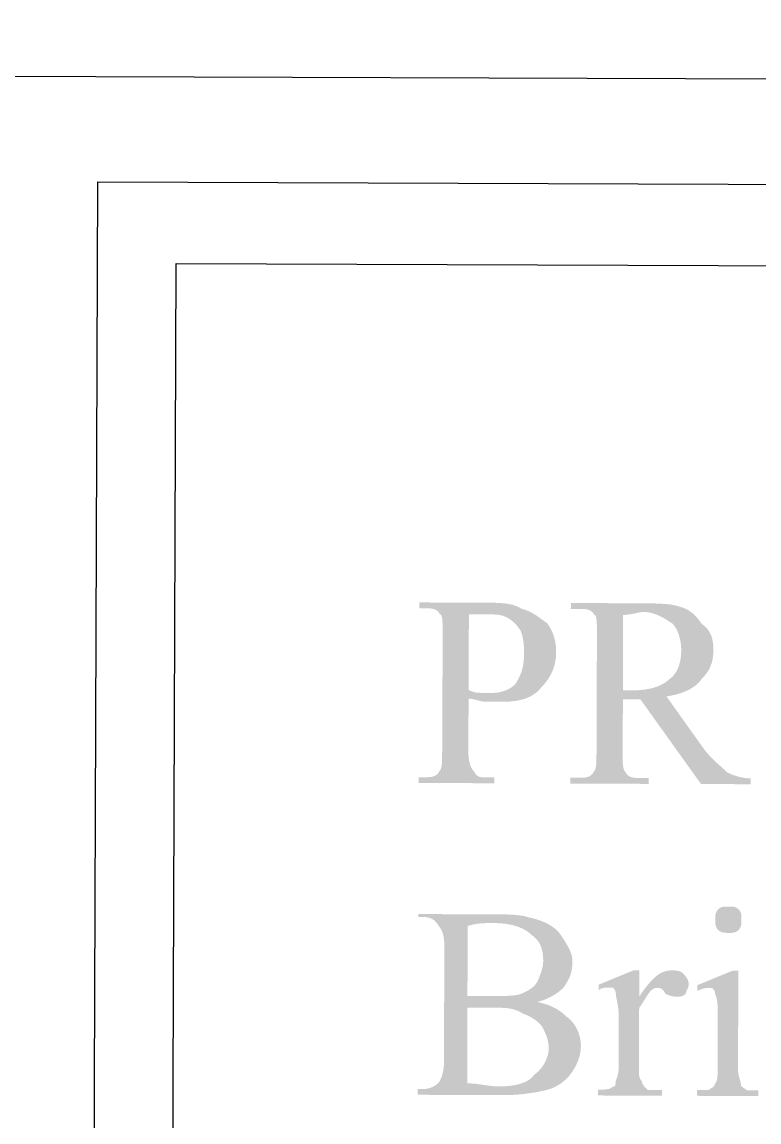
# Model space of a CAD drawing. Header units: millimetres. Extents: x -125 to 146, y -26 to 163.
# Drawn here: x 90.43 to 101.16, y 146.61 to 162.62 of the extents above; entities that cross this region are included whole.
import ezdxf
from ezdxf.xclip import XClip

# ---------------------------------------------------------------- set-up
doc = ezdxf.new("R2010")
doc.units = ezdxf.units.MM
doc.header["$MEASUREMENT"] = 0
doc.header["$XCLIPFRAME"] = 0
doc.layers.get('0').update_dxf_attribs({"color": 255, "linetype": 'CONTINUOUS'})

# ---------------------------------------------------------------- blocks, each defined once
blk = doc.blocks.new('MF3276_2')
at = {"color": 7, "linetype": 'Continuous', "lineweight": 25, "true_color": 0x000007}
blk.add_lwpolyline([(11.099, 269.319), (11.099, -7.784), (199.197, -7.784), (199.197, 269.319)], close=True, dxfattribs=at)
blk = doc.blocks.new('MF5382_3')
at = {"color": 7, "linetype": 'Continuous', "lineweight": 25, "true_color": 0x000007}
blk.add_lwpolyline([(197.67, 53.755), (197.67, -5.961), (171.424, -5.961), (171.424, 53.755)], close=True, dxfattribs=at)
blk = doc.blocks.new('MF5399_4')
at = {"color": 7, "linetype": 'Continuous', "lineweight": 25, "true_color": 0x000007}
blk.add_lwpolyline([(196.482, 52.612), (196.482, -4.776), (172.612, -4.776), (172.612, 52.612)], close=True, dxfattribs=at)

msp = doc.modelspace()

# ---------------------------------------------------------------- hatches: boundary and pattern name
at = {"true_color": 0x000007}
h = msp.add_hatch(color=7, dxfattribs=at)
h.paths.add_polyline_path([(96.927, 152.775), (96.925, 152.011), (96.925, 151.99), (96.925, 151.97), (96.926, 151.951), (96.928, 151.933), (96.929, 151.915), (96.931, 151.899), (96.934, 151.883), (96.937, 151.868), (96.94, 151.854), (96.943, 151.84), (96.946, 151.827), (96.95, 151.815), (96.954, 151.803), (96.959, 151.792), (96.963, 151.782), (96.968, 151.772), (96.972, 151.763), (96.977, 151.754), (96.982, 151.746), (96.987, 151.739), (96.992, 151.732), (96.998, 151.726), (97.003, 151.72), (97.008, 151.714), (97.013, 151.704), (97.019, 151.695), (97.024, 151.686), (97.03, 151.678), (97.035, 151.671), (97.041, 151.665), (97.047, 151.659), (97.053, 151.654), (97.06, 151.65), (97.067, 151.646), (97.074, 151.643), (97.082, 151.64), (97.09, 151.637), (97.099, 151.635), (97.108, 151.633), (97.118, 151.632), (97.128, 151.631), (97.139, 151.63), (97.15, 151.63), (97.163, 151.629), (97.176, 151.629), (97.189, 151.629), (97.204, 151.629), (97.219, 151.629), (97.304, 151.628), (97.304, 151.544), (96.203, 151.548), (96.203, 151.632), (96.288, 151.632), (96.299, 151.632), (96.309, 151.632), (96.32, 151.632), (96.33, 151.632), (96.341, 151.633), (96.351, 151.633), (96.361, 151.634), (96.371, 151.635), (96.381, 151.636), (96.391, 151.638), (96.4, 151.64), (96.41, 151.642), (96.419, 151.645), (96.428, 151.648), (96.437, 151.652), (96.445, 151.657), (96.453, 151.661), (96.461, 151.667), (96.468, 151.673), (96.475, 151.68), (96.482, 151.688), (96.489, 151.696), (96.495, 151.706), (96.5, 151.716), (96.505, 151.721), (96.51, 151.727), (96.514, 151.734), (96.518, 151.741), (96.522, 151.748), (96.525, 151.756), (96.528, 151.765), (96.53, 151.774), (96.532, 151.783), (96.534, 151.794), (96.536, 151.805), (96.537, 151.816), (96.539, 151.829), (96.54, 151.841), (96.541, 151.855), (96.541, 151.869), (96.542, 151.884), (96.542, 151.9), (96.543, 151.917), (96.543, 151.934), (96.543, 151.952), (96.543, 151.971), (96.543, 151.991), (96.544, 152.012), (96.55, 153.708), (96.55, 153.729), (96.55, 153.749), (96.55, 153.769), (96.55, 153.789), (96.55, 153.808), (96.55, 153.826), (96.549, 153.843), (96.549, 153.86), (96.548, 153.876), (96.547, 153.892), (96.546, 153.906), (96.545, 153.92), (96.544, 153.933), (96.542, 153.944), (96.54, 153.955), (96.538, 153.965), (96.536, 153.974), (96.533, 153.982), (96.53, 153.989), (96.526, 153.994), (96.522, 153.999), (96.518, 154.002), (96.514, 154.004), (96.509, 154.005), (96.503, 154.015), (96.497, 154.024), (96.491, 154.033), (96.484, 154.04), (96.477, 154.047), (96.47, 154.054), (96.462, 154.059), (96.454, 154.064), (96.446, 154.069), (96.437, 154.073), (96.428, 154.076), (96.419, 154.079), (96.409, 154.081), (96.4, 154.083), (96.39, 154.085), (96.38, 154.087), (96.37, 154.088), (96.36, 154.088), (96.35, 154.089), (96.339, 154.089), (96.329, 154.09), (96.318, 154.09), (96.308, 154.09), (96.297, 154.09), (96.213, 154.09), (96.213, 154.175), (97.144, 154.172), (97.175, 154.171), (97.206, 154.171), (97.236, 154.171), (97.264, 154.171), (97.292, 154.17), (97.319, 154.17), (97.346, 154.169), (97.371, 154.168), (97.396, 154.166), (97.421, 154.164), (97.444, 154.162), (97.467, 154.16), (97.489, 154.157), (97.511, 154.153), (97.531, 154.149), (97.552, 154.145), (97.571, 154.14), (97.591, 154.134), (97.609, 154.128), (97.627, 154.121), (97.645, 154.113), (97.662, 154.104), (97.678, 154.095), (97.694, 154.085), (97.715, 154.079), (97.735, 154.073), (97.754, 154.067), (97.772, 154.06), (97.79, 154.053), (97.807, 154.045), (97.824, 154.038), (97.84, 154.029), (97.855, 154.021), (97.871, 154.012), (97.886, 154.003), (97.9, 153.994), (97.915, 153.985), (97.929, 153.975), (97.943, 153.965), (97.957, 153.955), (97.971, 153.945), (97.985, 153.935), (98, 153.925), (98.014, 153.914), (98.029, 153.904), (98.044, 153.893), (98.059, 153.882), (98.074, 153.872), (98.085, 153.856), (98.095, 153.84), (98.105, 153.824), (98.114, 153.808), (98.123, 153.792), (98.131, 153.776), (98.139, 153.759), (98.146, 153.743), (98.153, 153.726), (98.16, 153.71), (98.166, 153.693), (98.171, 153.676), (98.176, 153.658), (98.181, 153.641), (98.185, 153.623), (98.189, 153.605), (98.192, 153.586), (98.195, 153.568), (98.197, 153.549), (98.199, 153.529), (98.201, 153.51), (98.202, 153.489), (98.202, 153.469), (98.202, 153.448), (98.202, 153.422), (98.2, 153.396), (98.198, 153.371), (98.195, 153.346), (98.191, 153.321), (98.186, 153.297), (98.181, 153.274), (98.174, 153.25), (98.167, 153.228), (98.16, 153.206), (98.151, 153.184), (98.142, 153.162), (98.132, 153.141), (98.122, 153.121), (98.11, 153.101), (98.099, 153.081), (98.087, 153.062), (98.074, 153.044), (98.06, 153.025), (98.047, 153.008), (98.032, 152.99), (98.017, 152.973), (98.002, 152.957), (97.986, 152.941), (97.97, 152.92), (97.953, 152.901), (97.935, 152.883), (97.916, 152.866), (97.896, 152.851), (97.875, 152.836), (97.854, 152.823), (97.832, 152.81), (97.809, 152.799), (97.786, 152.789), (97.762, 152.779), (97.737, 152.771), (97.711, 152.763), (97.685, 152.757), (97.659, 152.751), (97.631, 152.746), (97.603, 152.741), (97.575, 152.738), (97.546, 152.735), (97.516, 152.732), (97.486, 152.731), (97.455, 152.729), (97.424, 152.729), (97.393, 152.729), (97.382, 152.729), (97.372, 152.729), (97.363, 152.729), (97.354, 152.729), (97.345, 152.729), (97.336, 152.729), (97.327, 152.729), (97.319, 152.729), (97.311, 152.729), (97.303, 152.729), (97.295, 152.729), (97.287, 152.729), (97.279, 152.729), (97.271, 152.729), (97.263, 152.729), (97.255, 152.729), (97.247, 152.729), (97.238, 152.729), (97.229, 152.729), (97.22, 152.729), (97.211, 152.729), (97.201, 152.729), (97.192, 152.729), (97.181, 152.729), (97.171, 152.73), (97.16, 152.73), (97.149, 152.731), (97.139, 152.733), (97.128, 152.735), (97.118, 152.737), (97.107, 152.739), (97.097, 152.741), (97.086, 152.744), (97.075, 152.747), (97.065, 152.75), (97.054, 152.752), (97.044, 152.755), (97.033, 152.758), (97.023, 152.761), (97.012, 152.763), (97.001, 152.766), (96.991, 152.768), (96.98, 152.77), (96.97, 152.772), (96.959, 152.773), (96.948, 152.774), (96.938, 152.775)])
h.paths.add_polyline_path([(96.928, 152.902), (96.938, 152.897), (96.948, 152.893), (96.958, 152.888), (96.967, 152.884), (96.976, 152.881), (96.985, 152.878), (96.993, 152.875), (97.001, 152.872), (97.01, 152.87), (97.018, 152.868), (97.026, 152.866), (97.033, 152.865), (97.041, 152.864), (97.049, 152.863), (97.057, 152.862), (97.066, 152.861), (97.074, 152.86), (97.082, 152.86), (97.091, 152.86), (97.1, 152.86), (97.109, 152.859), (97.119, 152.859), (97.129, 152.859), (97.139, 152.859), (97.145, 152.859), (97.15, 152.859), (97.155, 152.859), (97.16, 152.859), (97.166, 152.859), (97.171, 152.859), (97.176, 152.859), (97.182, 152.859), (97.187, 152.859), (97.192, 152.859), (97.198, 152.859), (97.203, 152.859), (97.208, 152.859), (97.213, 152.859), (97.219, 152.859), (97.224, 152.859), (97.229, 152.859), (97.235, 152.859), (97.24, 152.859), (97.245, 152.859), (97.25, 152.859), (97.256, 152.859), (97.261, 152.859), (97.266, 152.859), (97.282, 152.859), (97.298, 152.859), (97.314, 152.861), (97.33, 152.862), (97.345, 152.864), (97.361, 152.866), (97.376, 152.869), (97.392, 152.872), (97.407, 152.876), (97.422, 152.88), (97.437, 152.885), (97.452, 152.89), (97.466, 152.895), (97.48, 152.901), (97.494, 152.907), (97.508, 152.914), (97.521, 152.921), (97.534, 152.929), (97.547, 152.937), (97.56, 152.946), (97.572, 152.955), (97.583, 152.964), (97.595, 152.974), (97.605, 152.984), (97.616, 153), (97.626, 153.016), (97.635, 153.032), (97.644, 153.048), (97.653, 153.064), (97.661, 153.08), (97.669, 153.096), (97.676, 153.113), (97.683, 153.129), (97.69, 153.146), (97.696, 153.163), (97.701, 153.18), (97.707, 153.197), (97.711, 153.215), (97.716, 153.233), (97.719, 153.251), (97.723, 153.269), (97.726, 153.288), (97.728, 153.307), (97.73, 153.326), (97.732, 153.346), (97.733, 153.366), (97.734, 153.386), (97.734, 153.407), (97.734, 153.423), (97.734, 153.438), (97.734, 153.453), (97.734, 153.468), (97.734, 153.482), (97.734, 153.496), (97.733, 153.51), (97.733, 153.523), (97.732, 153.537), (97.731, 153.55), (97.731, 153.563), (97.729, 153.577), (97.728, 153.59), (97.726, 153.603), (97.724, 153.617), (97.722, 153.63), (97.72, 153.644), (97.717, 153.657), (97.714, 153.671), (97.711, 153.686), (97.707, 153.7), (97.703, 153.715), (97.698, 153.73), (97.693, 153.746), (97.687, 153.757), (97.682, 153.767), (97.675, 153.778), (97.669, 153.788), (97.662, 153.799), (97.654, 153.809), (97.646, 153.819), (97.638, 153.829), (97.63, 153.839), (97.621, 153.849), (97.613, 153.859), (97.603, 153.868), (97.594, 153.877), (97.585, 153.886), (97.575, 153.895), (97.565, 153.903), (97.555, 153.912), (97.545, 153.919), (97.534, 153.927), (97.524, 153.934), (97.514, 153.941), (97.503, 153.947), (97.493, 153.953), (97.482, 153.959), (97.471, 153.964), (97.461, 153.968), (97.45, 153.973), (97.44, 153.977), (97.429, 153.98), (97.418, 153.983), (97.407, 153.986), (97.396, 153.989), (97.385, 153.991), (97.373, 153.993), (97.362, 153.995), (97.35, 153.996), (97.338, 153.997), (97.326, 153.998), (97.313, 153.999), (97.3, 154), (97.287, 154.001), (97.274, 154.001), (97.26, 154.001), (97.246, 154.002), (97.232, 154.002), (97.217, 154.002), (97.202, 154.002), (97.186, 154.002), (97.18, 154.002), (97.174, 154.002), (97.168, 154.002), (97.161, 154.002), (97.154, 154.002), (97.146, 154.002), (97.138, 154.002), (97.129, 154.002), (97.12, 154.002), (97.111, 154.002), (97.101, 154.002), (97.091, 154.002), (97.08, 154.002), (97.069, 154.002), (97.057, 154.003), (97.045, 154.003), (97.032, 154.003), (97.019, 154.003), (97.006, 154.003), (96.992, 154.003), (96.978, 154.003), (96.963, 154.003), (96.948, 154.003), (96.932, 154.003)])
h = msp.add_hatch(color=7, dxfattribs=at)
h.paths.add_polyline_path([(101.034, 151.53), (100.312, 151.532), (99.428, 152.766), (99.422, 152.766), (99.417, 152.766), (99.412, 152.766), (99.406, 152.766), (99.401, 152.766), (99.396, 152.766), (99.391, 152.766), (99.385, 152.766), (99.38, 152.766), (99.375, 152.766), (99.369, 152.766), (99.364, 152.766), (99.359, 152.766), (99.354, 152.766), (99.348, 152.766), (99.343, 152.766), (99.338, 152.766), (99.332, 152.766), (99.327, 152.766), (99.322, 152.766), (99.316, 152.766), (99.311, 152.767), (99.306, 152.767), (99.301, 152.767), (99.296, 152.767), (99.291, 152.767), (99.287, 152.767), (99.283, 152.767), (99.279, 152.767), (99.275, 152.767), (99.272, 152.767), (99.269, 152.767), (99.266, 152.767), (99.264, 152.767), (99.261, 152.767), (99.258, 152.767), (99.256, 152.767), (99.253, 152.767), (99.25, 152.767), (99.247, 152.767), (99.244, 152.767), (99.241, 152.767), (99.238, 152.767), (99.234, 152.767), (99.23, 152.767), (99.226, 152.767), (99.221, 152.767), (99.216, 152.767), (99.216, 152.767), (99.215, 152.767), (99.214, 152.767), (99.213, 152.767), (99.211, 152.767), (99.209, 152.767), (99.207, 152.767), (99.205, 152.767), (99.203, 152.767), (99.2, 152.767), (99.197, 152.767), (99.195, 152.767), (99.192, 152.767), (99.19, 152.767), (99.187, 152.767), (99.185, 152.767), (99.182, 152.767), (99.18, 152.767), (99.178, 152.767), (99.177, 152.767), (99.175, 152.767), (99.174, 152.767), (99.174, 152.767), (99.174, 152.767), (99.171, 152.002), (99.171, 151.982), (99.171, 151.962), (99.171, 151.943), (99.171, 151.925), (99.171, 151.907), (99.171, 151.891), (99.171, 151.875), (99.172, 151.86), (99.172, 151.845), (99.173, 151.832), (99.174, 151.819), (99.175, 151.807), (99.177, 151.795), (99.178, 151.784), (99.18, 151.774), (99.182, 151.764), (99.185, 151.755), (99.188, 151.746), (99.191, 151.738), (99.194, 151.731), (99.198, 151.724), (99.202, 151.717), (99.207, 151.711), (99.212, 151.706), (99.218, 151.696), (99.223, 151.686), (99.23, 151.678), (99.236, 151.67), (99.243, 151.663), (99.251, 151.657), (99.259, 151.651), (99.267, 151.646), (99.275, 151.642), (99.284, 151.638), (99.293, 151.634), (99.302, 151.631), (99.311, 151.629), (99.321, 151.627), (99.33, 151.625), (99.34, 151.624), (99.35, 151.623), (99.361, 151.622), (99.371, 151.621), (99.381, 151.621), (99.392, 151.621), (99.402, 151.621), (99.413, 151.62), (99.423, 151.62), (99.55, 151.62), (99.55, 151.535), (98.407, 151.54), (98.407, 151.624), (98.534, 151.624), (98.545, 151.624), (98.556, 151.624), (98.566, 151.624), (98.577, 151.624), (98.587, 151.624), (98.597, 151.625), (98.607, 151.626), (98.618, 151.627), (98.627, 151.628), (98.637, 151.629), (98.647, 151.631), (98.656, 151.634), (98.665, 151.637), (98.674, 151.64), (98.683, 151.644), (98.691, 151.648), (98.699, 151.653), (98.707, 151.659), (98.715, 151.665), (98.722, 151.672), (98.728, 151.68), (98.735, 151.688), (98.741, 151.697), (98.746, 151.708), (98.751, 151.713), (98.756, 151.719), (98.76, 151.725), (98.764, 151.732), (98.768, 151.74), (98.771, 151.748), (98.774, 151.756), (98.776, 151.766), (98.779, 151.775), (98.781, 151.786), (98.782, 151.796), (98.784, 151.808), (98.785, 151.82), (98.786, 151.833), (98.787, 151.847), (98.788, 151.861), (98.788, 151.876), (98.789, 151.892), (98.789, 151.909), (98.789, 151.926), (98.789, 151.944), (98.79, 151.963), (98.79, 151.983), (98.79, 152.004), (98.796, 153.7), (98.796, 153.721), (98.796, 153.741), (98.796, 153.761), (98.796, 153.78), (98.796, 153.799), (98.796, 153.817), (98.796, 153.835), (98.795, 153.852), (98.794, 153.868), (98.794, 153.883), (98.793, 153.898), (98.792, 153.911), (98.79, 153.924), (98.789, 153.936), (98.787, 153.947), (98.784, 153.957), (98.782, 153.966), (98.779, 153.974), (98.776, 153.98), (98.773, 153.986), (98.769, 153.99), (98.765, 153.994), (98.76, 153.996), (98.755, 153.996), (98.749, 154.006), (98.743, 154.016), (98.737, 154.024), (98.73, 154.032), (98.723, 154.039), (98.716, 154.045), (98.708, 154.051), (98.7, 154.056), (98.692, 154.06), (98.683, 154.064), (98.674, 154.068), (98.665, 154.071), (98.656, 154.073), (98.646, 154.075), (98.636, 154.077), (98.627, 154.078), (98.617, 154.079), (98.606, 154.08), (98.596, 154.081), (98.586, 154.081), (98.575, 154.081), (98.565, 154.082), (98.554, 154.082), (98.543, 154.082), (98.416, 154.082), (98.417, 154.167), (99.39, 154.163), (99.422, 154.163), (99.453, 154.163), (99.484, 154.163), (99.514, 154.163), (99.543, 154.162), (99.572, 154.162), (99.601, 154.161), (99.629, 154.161), (99.656, 154.16), (99.683, 154.159), (99.709, 154.158), (99.734, 154.157), (99.759, 154.155), (99.783, 154.153), (99.807, 154.151), (99.829, 154.149), (99.851, 154.146), (99.873, 154.144), (99.893, 154.14), (99.913, 154.137), (99.932, 154.133), (99.95, 154.129), (99.967, 154.124), (99.983, 154.119), (100.004, 154.113), (100.024, 154.107), (100.043, 154.101), (100.061, 154.094), (100.078, 154.086), (100.095, 154.079), (100.111, 154.07), (100.127, 154.062), (100.142, 154.053), (100.156, 154.043), (100.17, 154.033), (100.184, 154.023), (100.197, 154.012), (100.209, 154.001), (100.221, 153.989), (100.233, 153.977), (100.245, 153.964), (100.256, 153.951), (100.267, 153.938), (100.278, 153.924), (100.289, 153.909), (100.3, 153.894), (100.31, 153.879), (100.321, 153.863), (100.336, 153.853), (100.351, 153.841), (100.365, 153.83), (100.378, 153.817), (100.391, 153.805), (100.402, 153.792), (100.413, 153.778), (100.423, 153.764), (100.432, 153.75), (100.44, 153.735), (100.448, 153.72), (100.455, 153.704), (100.461, 153.688), (100.467, 153.672), (100.472, 153.655), (100.476, 153.637), (100.48, 153.619), (100.483, 153.601), (100.486, 153.582), (100.488, 153.563), (100.489, 153.543), (100.49, 153.523), (100.491, 153.503), (100.491, 153.482), (100.491, 153.461), (100.49, 153.44), (100.489, 153.42), (100.487, 153.4), (100.485, 153.381), (100.482, 153.362), (100.479, 153.343), (100.475, 153.325), (100.47, 153.307), (100.465, 153.289), (100.459, 153.272), (100.453, 153.254), (100.446, 153.237), (100.438, 153.22), (100.43, 153.204), (100.42, 153.187), (100.41, 153.171), (100.4, 153.155), (100.388, 153.139), (100.376, 153.123), (100.362, 153.107), (100.348, 153.091), (100.334, 153.075), (100.318, 153.059), (100.307, 153.044), (100.295, 153.028), (100.282, 153.014), (100.268, 152.999), (100.253, 152.985), (100.238, 152.972), (100.222, 152.959), (100.204, 152.947), (100.186, 152.935), (100.167, 152.923), (100.147, 152.912), (100.127, 152.901), (100.105, 152.891), (100.082, 152.881), (100.059, 152.872), (100.035, 152.863), (100.01, 152.854), (99.984, 152.846), (99.957, 152.838), (99.929, 152.831), (99.9, 152.825), (99.871, 152.818), (99.84, 152.812), (99.809, 152.807), (100.356, 152.04), (100.372, 152.02), (100.388, 152), (100.404, 151.98), (100.42, 151.962), (100.436, 151.944), (100.452, 151.928), (100.468, 151.911), (100.483, 151.896), (100.498, 151.881), (100.513, 151.866), (100.528, 151.852), (100.543, 151.839), (100.558, 151.825), (100.572, 151.813), (100.586, 151.801), (100.599, 151.789), (100.613, 151.777), (100.626, 151.765), (100.638, 151.754), (100.651, 151.743), (100.663, 151.732), (100.674, 151.722), (100.686, 151.711), (100.696, 151.7), (100.707, 151.695), (100.718, 151.69), (100.73, 151.684), (100.742, 151.679), (100.754, 151.674), (100.767, 151.669), (100.78, 151.664), (100.793, 151.659), (100.807, 151.655), (100.821, 151.65), (100.835, 151.646), (100.85, 151.642), (100.864, 151.638), (100.879, 151.634), (100.894, 151.631), (100.909, 151.627), (100.925, 151.625), (100.94, 151.622), (100.956, 151.62), (100.971, 151.618), (100.987, 151.617), (101.003, 151.615), (101.019, 151.615), (101.035, 151.614)])
h.paths.add_polyline_path([(99.174, 152.894), (99.174, 152.894), (99.175, 152.894), (99.176, 152.894), (99.177, 152.894), (99.179, 152.894), (99.181, 152.894), (99.183, 152.894), (99.185, 152.894), (99.187, 152.894), (99.19, 152.894), (99.193, 152.894), (99.195, 152.894), (99.198, 152.894), (99.201, 152.894), (99.203, 152.894), (99.205, 152.894), (99.208, 152.894), (99.21, 152.894), (99.212, 152.894), (99.213, 152.894), (99.215, 152.894), (99.216, 152.894), (99.216, 152.894), (99.216, 152.894), (99.221, 152.894), (99.226, 152.894), (99.23, 152.894), (99.234, 152.894), (99.238, 152.894), (99.241, 152.894), (99.244, 152.894), (99.246, 152.894), (99.248, 152.894), (99.25, 152.894), (99.252, 152.894), (99.253, 152.894), (99.255, 152.894), (99.256, 152.894), (99.257, 152.894), (99.257, 152.894), (99.258, 152.894), (99.258, 152.894), (99.258, 152.894), (99.259, 152.894), (99.259, 152.894), (99.259, 152.894), (99.259, 152.894), (99.259, 152.894), (99.29, 152.894), (99.321, 152.894), (99.352, 152.895), (99.382, 152.897), (99.412, 152.899), (99.441, 152.902), (99.469, 152.905), (99.497, 152.908), (99.524, 152.913), (99.551, 152.918), (99.577, 152.923), (99.603, 152.929), (99.628, 152.936), (99.652, 152.944), (99.675, 152.952), (99.698, 152.961), (99.72, 152.971), (99.741, 152.981), (99.762, 152.992), (99.781, 153.004), (99.8, 153.017), (99.818, 153.031), (99.836, 153.045), (99.852, 153.061), (99.868, 153.072), (99.882, 153.084), (99.896, 153.096), (99.909, 153.11), (99.921, 153.124), (99.932, 153.139), (99.943, 153.154), (99.953, 153.17), (99.962, 153.187), (99.97, 153.204), (99.978, 153.222), (99.985, 153.24), (99.991, 153.259), (99.997, 153.278), (100.002, 153.298), (100.007, 153.317), (100.011, 153.338), (100.014, 153.358), (100.017, 153.378), (100.019, 153.399), (100.021, 153.42), (100.022, 153.441), (100.023, 153.462), (100.023, 153.484), (100.023, 153.5), (100.022, 153.516), (100.021, 153.533), (100.02, 153.55), (100.018, 153.567), (100.015, 153.585), (100.013, 153.602), (100.009, 153.62), (100.006, 153.638), (100.002, 153.655), (99.997, 153.673), (99.992, 153.69), (99.987, 153.707), (99.981, 153.724), (99.974, 153.74), (99.968, 153.757), (99.96, 153.772), (99.953, 153.787), (99.945, 153.802), (99.936, 153.816), (99.927, 153.829), (99.918, 153.842), (99.908, 153.854), (99.897, 153.865), (99.882, 153.876), (99.866, 153.886), (99.85, 153.897), (99.834, 153.907), (99.818, 153.917), (99.802, 153.928), (99.785, 153.937), (99.769, 153.947), (99.753, 153.956), (99.736, 153.965), (99.719, 153.974), (99.702, 153.982), (99.685, 153.99), (99.667, 153.997), (99.649, 154.004), (99.631, 154.01), (99.613, 154.016), (99.594, 154.021), (99.575, 154.025), (99.556, 154.029), (99.536, 154.032), (99.516, 154.034), (99.496, 154.035), (99.475, 154.036), (99.464, 154.036), (99.453, 154.035), (99.443, 154.034), (99.432, 154.033), (99.421, 154.031), (99.41, 154.03), (99.399, 154.027), (99.388, 154.025), (99.377, 154.023), (99.366, 154.02), (99.354, 154.018), (99.342, 154.015), (99.33, 154.013), (99.318, 154.01), (99.305, 154.008), (99.293, 154.005), (99.28, 154.003), (99.266, 154.001), (99.252, 153.999), (99.238, 153.998), (99.224, 153.996), (99.209, 153.995), (99.194, 153.995), (99.178, 153.995)])
h = msp.add_hatch(color=7, dxfattribs=at)
h.paths.add_polyline_path([(100.731, 149.75), (100.737, 149.75), (100.742, 149.75), (100.747, 149.75), (100.753, 149.75), (100.758, 149.75), (100.763, 149.749), (100.768, 149.749), (100.774, 149.749), (100.779, 149.748), (100.784, 149.747), (100.79, 149.746), (100.795, 149.745), (100.8, 149.743), (100.806, 149.742), (100.811, 149.74), (100.816, 149.737), (100.821, 149.735), (100.827, 149.732), (100.832, 149.729), (100.837, 149.725), (100.842, 149.721), (100.848, 149.717), (100.853, 149.713), (100.858, 149.707), (100.863, 149.702), (100.868, 149.697), (100.872, 149.692), (100.876, 149.686), (100.88, 149.681), (100.883, 149.676), (100.885, 149.67), (100.888, 149.665), (100.89, 149.66), (100.892, 149.654), (100.894, 149.649), (100.895, 149.644), (100.896, 149.639), (100.897, 149.633), (100.898, 149.628), (100.899, 149.623), (100.899, 149.617), (100.9, 149.612), (100.9, 149.607), (100.9, 149.601), (100.9, 149.596), (100.9, 149.591), (100.9, 149.586), (100.9, 149.58), (100.9, 149.57), (100.9, 149.56), (100.9, 149.55), (100.9, 149.541), (100.9, 149.532), (100.899, 149.524), (100.899, 149.515), (100.898, 149.507), (100.898, 149.5), (100.897, 149.492), (100.896, 149.485), (100.894, 149.478), (100.893, 149.472), (100.891, 149.465), (100.889, 149.459), (100.887, 149.453), (100.885, 149.447), (100.882, 149.441), (100.879, 149.436), (100.875, 149.43), (100.871, 149.424), (100.867, 149.419), (100.862, 149.414), (100.857, 149.408), (100.852, 149.403), (100.847, 149.399), (100.841, 149.395), (100.836, 149.391), (100.831, 149.387), (100.825, 149.384), (100.82, 149.381), (100.815, 149.379), (100.809, 149.377), (100.804, 149.375), (100.799, 149.373), (100.794, 149.372), (100.788, 149.37), (100.783, 149.369), (100.778, 149.369), (100.772, 149.368), (100.767, 149.368), (100.762, 149.367), (100.756, 149.367), (100.751, 149.367), (100.746, 149.367), (100.741, 149.367), (100.735, 149.367), (100.73, 149.367), (100.72, 149.367), (100.71, 149.367), (100.7, 149.367), (100.691, 149.367), (100.682, 149.367), (100.674, 149.367), (100.666, 149.368), (100.658, 149.368), (100.65, 149.369), (100.643, 149.37), (100.636, 149.371), (100.63, 149.372), (100.623, 149.374), (100.617, 149.375), (100.611, 149.377), (100.605, 149.38), (100.599, 149.382), (100.593, 149.385), (100.588, 149.388), (100.582, 149.392), (100.577, 149.396), (100.571, 149.4), (100.566, 149.404), (100.561, 149.41), (100.556, 149.415), (100.551, 149.42), (100.547, 149.426), (100.543, 149.431), (100.54, 149.437), (100.537, 149.442), (100.534, 149.448), (100.531, 149.454), (100.529, 149.46), (100.527, 149.467), (100.525, 149.473), (100.524, 149.48), (100.523, 149.487), (100.522, 149.494), (100.521, 149.501), (100.52, 149.509), (100.52, 149.517), (100.52, 149.525), (100.519, 149.534), (100.519, 149.543), (100.519, 149.552), (100.519, 149.561), (100.519, 149.571), (100.519, 149.582), (100.519, 149.587), (100.519, 149.592), (100.519, 149.598), (100.519, 149.603), (100.52, 149.608), (100.52, 149.613), (100.52, 149.619), (100.521, 149.624), (100.522, 149.629), (100.522, 149.635), (100.523, 149.64), (100.525, 149.645), (100.526, 149.65), (100.528, 149.656), (100.53, 149.661), (100.532, 149.666), (100.535, 149.672), (100.537, 149.677), (100.541, 149.682), (100.544, 149.687), (100.548, 149.693), (100.552, 149.698), (100.557, 149.703), (100.562, 149.709), (100.567, 149.714), (100.573, 149.718), (100.578, 149.722), (100.583, 149.726), (100.589, 149.73), (100.594, 149.733), (100.6, 149.736), (100.606, 149.738), (100.612, 149.74), (100.618, 149.742), (100.624, 149.744), (100.631, 149.745), (100.638, 149.747), (100.645, 149.748), (100.652, 149.748), (100.659, 149.749), (100.667, 149.749), (100.675, 149.75), (100.684, 149.75), (100.692, 149.75), (100.702, 149.75), (100.711, 149.75), (100.721, 149.75)])
h.paths.add_polyline_path([(100.855, 148.816), (100.85, 147.374), (100.85, 147.363), (100.85, 147.353), (100.851, 147.342), (100.853, 147.332), (100.854, 147.321), (100.856, 147.311), (100.858, 147.301), (100.86, 147.291), (100.863, 147.281), (100.865, 147.271), (100.868, 147.261), (100.87, 147.252), (100.873, 147.243), (100.876, 147.234), (100.878, 147.225), (100.88, 147.217), (100.883, 147.209), (100.885, 147.201), (100.887, 147.194), (100.888, 147.187), (100.889, 147.18), (100.89, 147.173), (100.891, 147.168), (100.891, 147.162), (100.891, 147.157), (100.892, 147.152), (100.893, 147.148), (100.894, 147.144), (100.896, 147.14), (100.898, 147.137), (100.901, 147.134), (100.904, 147.131), (100.907, 147.128), (100.91, 147.125), (100.914, 147.122), (100.918, 147.12), (100.922, 147.117), (100.926, 147.114), (100.93, 147.111), (100.935, 147.109), (100.94, 147.106), (100.945, 147.102), (100.95, 147.099), (100.955, 147.095), (100.96, 147.091), (100.965, 147.087), (100.97, 147.082), (100.976, 147.077), (100.976, 147.077), (100.977, 147.077), (100.979, 147.077), (100.982, 147.077), (100.986, 147.077), (100.99, 147.077), (100.995, 147.077), (101.001, 147.077), (101.007, 147.077), (101.014, 147.077), (101.021, 147.077), (101.028, 147.077), (101.037, 147.077), (101.045, 147.077), (101.054, 147.077), (101.063, 147.077), (101.073, 147.077), (101.083, 147.077), (101.093, 147.077), (101.103, 147.077), (101.113, 147.077), (101.124, 147.076), (101.134, 147.076), (101.145, 147.076), (101.145, 146.992), (100.253, 146.995), (100.253, 147.08), (100.264, 147.08), (100.274, 147.08), (100.285, 147.08), (100.295, 147.08), (100.306, 147.08), (100.316, 147.079), (100.326, 147.079), (100.335, 147.079), (100.345, 147.079), (100.354, 147.079), (100.363, 147.079), (100.371, 147.079), (100.379, 147.079), (100.386, 147.079), (100.393, 147.079), (100.399, 147.079), (100.405, 147.079), (100.41, 147.079), (100.415, 147.079), (100.418, 147.079), (100.421, 147.079), (100.423, 147.079), (100.425, 147.079), (100.425, 147.079), (100.431, 147.084), (100.436, 147.089), (100.441, 147.093), (100.446, 147.097), (100.451, 147.101), (100.456, 147.104), (100.461, 147.107), (100.466, 147.11), (100.471, 147.113), (100.475, 147.116), (100.48, 147.119), (100.484, 147.121), (100.487, 147.124), (100.491, 147.127), (100.494, 147.129), (100.498, 147.132), (100.5, 147.135), (100.503, 147.138), (100.505, 147.142), (100.507, 147.145), (100.508, 147.149), (100.509, 147.154), (100.51, 147.158), (100.51, 147.163), (100.515, 147.169), (100.52, 147.175), (100.524, 147.181), (100.528, 147.188), (100.532, 147.195), (100.535, 147.202), (100.538, 147.21), (100.54, 147.218), (100.542, 147.227), (100.544, 147.235), (100.546, 147.244), (100.548, 147.253), (100.549, 147.263), (100.55, 147.272), (100.551, 147.282), (100.551, 147.292), (100.552, 147.302), (100.552, 147.312), (100.553, 147.322), (100.553, 147.333), (100.553, 147.343), (100.553, 147.354), (100.553, 147.364), (100.553, 147.375), (100.556, 148.097), (100.556, 148.118), (100.556, 148.139), (100.556, 148.159), (100.556, 148.178), (100.556, 148.198), (100.556, 148.216), (100.555, 148.235), (100.555, 148.252), (100.554, 148.27), (100.554, 148.287), (100.553, 148.303), (100.552, 148.32), (100.55, 148.335), (100.549, 148.35), (100.547, 148.365), (100.545, 148.38), (100.542, 148.393), (100.539, 148.407), (100.536, 148.42), (100.533, 148.432), (100.529, 148.445), (100.525, 148.456), (100.52, 148.468), (100.515, 148.478), (100.515, 148.483), (100.515, 148.488), (100.515, 148.492), (100.515, 148.496), (100.515, 148.5), (100.515, 148.504), (100.514, 148.507), (100.514, 148.51), (100.513, 148.513), (100.512, 148.515), (100.511, 148.518), (100.51, 148.521), (100.509, 148.523), (100.507, 148.526), (100.505, 148.529), (100.503, 148.532), (100.5, 148.535), (100.497, 148.538), (100.494, 148.541), (100.491, 148.545), (100.487, 148.549), (100.483, 148.553), (100.478, 148.558), (100.473, 148.563), (100.473, 148.563), (100.472, 148.563), (100.471, 148.563), (100.47, 148.563), (100.468, 148.563), (100.466, 148.563), (100.463, 148.563), (100.461, 148.563), (100.457, 148.563), (100.454, 148.563), (100.45, 148.563), (100.447, 148.563), (100.443, 148.563), (100.438, 148.563), (100.434, 148.563), (100.429, 148.563), (100.424, 148.563), (100.419, 148.563), (100.414, 148.563), (100.409, 148.563), (100.404, 148.563), (100.399, 148.564), (100.394, 148.564), (100.388, 148.564), (100.388, 148.564), (100.387, 148.564), (100.386, 148.563), (100.385, 148.563), (100.383, 148.563), (100.38, 148.563), (100.377, 148.563), (100.374, 148.562), (100.37, 148.561), (100.365, 148.561), (100.361, 148.56), (100.355, 148.558), (100.35, 148.557), (100.344, 148.555), (100.337, 148.553), (100.33, 148.551), (100.323, 148.549), (100.315, 148.546), (100.306, 148.543), (100.298, 148.539), (100.289, 148.536), (100.279, 148.531), (100.269, 148.527), (100.259, 148.522), (100.259, 148.606), (100.77, 148.816)])
h = msp.add_hatch(color=7, dxfattribs=at)
h.paths.add_polyline_path([(97.927, 148.361), (97.953, 148.355), (97.979, 148.349), (98.003, 148.343), (98.027, 148.336), (98.05, 148.329), (98.072, 148.321), (98.093, 148.314), (98.114, 148.305), (98.133, 148.297), (98.152, 148.288), (98.171, 148.279), (98.188, 148.27), (98.205, 148.261), (98.221, 148.251), (98.237, 148.241), (98.252, 148.231), (98.266, 148.221), (98.28, 148.211), (98.294, 148.2), (98.306, 148.19), (98.318, 148.18), (98.33, 148.169), (98.341, 148.158), (98.352, 148.148), (98.368, 148.137), (98.383, 148.125), (98.398, 148.112), (98.412, 148.099), (98.425, 148.084), (98.439, 148.069), (98.451, 148.054), (98.463, 148.037), (98.475, 148.021), (98.485, 148.003), (98.495, 147.985), (98.505, 147.967), (98.514, 147.948), (98.522, 147.929), (98.529, 147.909), (98.536, 147.889), (98.542, 147.869), (98.548, 147.848), (98.552, 147.827), (98.556, 147.806), (98.559, 147.785), (98.561, 147.764), (98.562, 147.742), (98.562, 147.721), (98.562, 147.705), (98.561, 147.689), (98.56, 147.673), (98.559, 147.657), (98.556, 147.642), (98.554, 147.626), (98.551, 147.61), (98.548, 147.594), (98.544, 147.578), (98.54, 147.562), (98.535, 147.546), (98.53, 147.531), (98.524, 147.515), (98.518, 147.499), (98.512, 147.483), (98.505, 147.467), (98.498, 147.451), (98.49, 147.435), (98.482, 147.42), (98.473, 147.404), (98.464, 147.388), (98.454, 147.372), (98.444, 147.356), (98.434, 147.34), (98.423, 147.325), (98.412, 147.31), (98.4, 147.295), (98.388, 147.281), (98.376, 147.267), (98.363, 147.253), (98.35, 147.24), (98.336, 147.228), (98.322, 147.216), (98.308, 147.204), (98.294, 147.193), (98.28, 147.182), (98.265, 147.172), (98.25, 147.162), (98.235, 147.153), (98.219, 147.144), (98.204, 147.135), (98.188, 147.127), (98.172, 147.119), (98.156, 147.112), (98.14, 147.105), (98.124, 147.099), (98.108, 147.093), (98.092, 147.088), (98.07, 147.083), (98.048, 147.077), (98.026, 147.072), (98.003, 147.067), (97.98, 147.062), (97.956, 147.057), (97.931, 147.052), (97.906, 147.048), (97.881, 147.043), (97.855, 147.039), (97.828, 147.035), (97.8, 147.031), (97.772, 147.027), (97.743, 147.023), (97.714, 147.02), (97.684, 147.017), (97.653, 147.014), (97.621, 147.012), (97.589, 147.01), (97.555, 147.008), (97.521, 147.007), (97.486, 147.006), (97.451, 147.006), (97.414, 147.006), (96.186, 147.01), (96.187, 147.095), (96.271, 147.094), (96.282, 147.095), (96.292, 147.095), (96.303, 147.096), (96.313, 147.098), (96.324, 147.099), (96.334, 147.101), (96.344, 147.104), (96.354, 147.107), (96.364, 147.11), (96.374, 147.113), (96.384, 147.117), (96.393, 147.12), (96.402, 147.124), (96.411, 147.129), (96.42, 147.133), (96.428, 147.138), (96.436, 147.143), (96.444, 147.147), (96.452, 147.152), (96.459, 147.157), (96.465, 147.163), (96.472, 147.168), (96.478, 147.173), (96.483, 147.178), (96.489, 147.184), (96.494, 147.191), (96.499, 147.198), (96.504, 147.206), (96.509, 147.215), (96.515, 147.225), (96.519, 147.235), (96.524, 147.246), (96.529, 147.257), (96.533, 147.269), (96.538, 147.282), (96.542, 147.295), (96.546, 147.308), (96.549, 147.322), (96.553, 147.336), (96.556, 147.351), (96.559, 147.365), (96.561, 147.38), (96.564, 147.396), (96.565, 147.411), (96.567, 147.427), (96.568, 147.443), (96.569, 147.458), (96.569, 147.474), (96.575, 149.17), (96.575, 149.191), (96.575, 149.211), (96.574, 149.23), (96.572, 149.248), (96.571, 149.266), (96.568, 149.282), (96.566, 149.298), (96.563, 149.313), (96.56, 149.327), (96.557, 149.341), (96.553, 149.354), (96.55, 149.366), (96.546, 149.378), (96.541, 149.389), (96.537, 149.399), (96.532, 149.409), (96.528, 149.418), (96.523, 149.426), (96.518, 149.435), (96.513, 149.442), (96.507, 149.449), (96.502, 149.455), (96.497, 149.461), (96.492, 149.467), (96.486, 149.478), (96.48, 149.488), (96.474, 149.498), (96.467, 149.507), (96.46, 149.516), (96.453, 149.524), (96.445, 149.532), (96.437, 149.54), (96.429, 149.547), (96.42, 149.553), (96.411, 149.559), (96.402, 149.565), (96.393, 149.57), (96.383, 149.575), (96.374, 149.579), (96.364, 149.583), (96.354, 149.586), (96.343, 149.589), (96.333, 149.592), (96.323, 149.594), (96.312, 149.595), (96.302, 149.596), (96.291, 149.597), (96.281, 149.597), (96.196, 149.598), (96.196, 149.64), (97.297, 149.636), (97.323, 149.636), (97.349, 149.636), (97.374, 149.636), (97.399, 149.635), (97.423, 149.635), (97.448, 149.635), (97.471, 149.634), (97.494, 149.634), (97.517, 149.633), (97.539, 149.632), (97.561, 149.631), (97.582, 149.63), (97.603, 149.628), (97.624, 149.626), (97.644, 149.624), (97.664, 149.622), (97.683, 149.619), (97.701, 149.617), (97.72, 149.613), (97.738, 149.61), (97.755, 149.606), (97.772, 149.602), (97.788, 149.597), (97.805, 149.592), (97.831, 149.586), (97.857, 149.58), (97.882, 149.573), (97.907, 149.566), (97.931, 149.559), (97.955, 149.551), (97.978, 149.543), (98.001, 149.534), (98.023, 149.525), (98.045, 149.515), (98.066, 149.505), (98.086, 149.494), (98.106, 149.483), (98.125, 149.472), (98.143, 149.46), (98.16, 149.447), (98.177, 149.435), (98.193, 149.421), (98.208, 149.408), (98.223, 149.394), (98.236, 149.379), (98.249, 149.364), (98.261, 149.349), (98.272, 149.333), (98.282, 149.317), (98.293, 149.302), (98.303, 149.286), (98.314, 149.27), (98.324, 149.254), (98.334, 149.238), (98.343, 149.222), (98.353, 149.206), (98.362, 149.19), (98.371, 149.174), (98.38, 149.158), (98.388, 149.142), (98.395, 149.127), (98.402, 149.111), (98.409, 149.095), (98.415, 149.079), (98.421, 149.063), (98.426, 149.047), (98.43, 149.031), (98.433, 149.015), (98.436, 148.999), (98.438, 148.984), (98.439, 148.968), (98.44, 148.952), (98.44, 148.931), (98.439, 148.911), (98.438, 148.892), (98.436, 148.874), (98.434, 148.856), (98.431, 148.839), (98.429, 148.822), (98.425, 148.806), (98.421, 148.79), (98.417, 148.775), (98.412, 148.76), (98.407, 148.745), (98.402, 148.731), (98.396, 148.717), (98.389, 148.703), (98.382, 148.689), (98.375, 148.674), (98.367, 148.66), (98.359, 148.646), (98.35, 148.632), (98.341, 148.617), (98.332, 148.602), (98.322, 148.587), (98.311, 148.571), (98.301, 148.561), (98.289, 148.55), (98.277, 148.54), (98.265, 148.529), (98.253, 148.519), (98.239, 148.509), (98.226, 148.499), (98.212, 148.488), (98.197, 148.479), (98.182, 148.469), (98.167, 148.459), (98.151, 148.45), (98.135, 148.441), (98.118, 148.432), (98.101, 148.424), (98.083, 148.415), (98.065, 148.407), (98.047, 148.4), (98.028, 148.392), (98.008, 148.385), (97.989, 148.379), (97.969, 148.372), (97.948, 148.366)])
h.paths.add_polyline_path([(96.911, 148.449), (96.917, 148.449), (96.923, 148.449), (96.929, 148.449), (96.936, 148.449), (96.943, 148.449), (96.95, 148.449), (96.957, 148.449), (96.965, 148.449), (96.972, 148.449), (96.98, 148.449), (96.988, 148.449), (96.996, 148.449), (97.004, 148.449), (97.012, 148.449), (97.02, 148.449), (97.027, 148.449), (97.035, 148.449), (97.042, 148.449), (97.049, 148.449), (97.056, 148.449), (97.063, 148.449), (97.069, 148.449), (97.075, 148.449), (97.081, 148.449), (97.091, 148.449), (97.101, 148.449), (97.111, 148.449), (97.12, 148.449), (97.129, 148.449), (97.138, 148.449), (97.146, 148.449), (97.154, 148.449), (97.163, 148.448), (97.171, 148.448), (97.179, 148.448), (97.186, 148.448), (97.194, 148.448), (97.202, 148.448), (97.21, 148.448), (97.219, 148.448), (97.227, 148.448), (97.235, 148.448), (97.244, 148.448), (97.253, 148.448), (97.262, 148.448), (97.272, 148.448), (97.282, 148.448), (97.292, 148.448), (97.313, 148.448), (97.335, 148.448), (97.356, 148.448), (97.377, 148.448), (97.397, 148.448), (97.418, 148.448), (97.438, 148.449), (97.459, 148.449), (97.478, 148.45), (97.498, 148.45), (97.517, 148.451), (97.536, 148.452), (97.554, 148.454), (97.572, 148.455), (97.589, 148.457), (97.606, 148.459), (97.622, 148.462), (97.638, 148.465), (97.653, 148.468), (97.667, 148.471), (97.68, 148.475), (97.693, 148.479), (97.705, 148.484), (97.716, 148.489), (97.726, 148.494), (97.737, 148.499), (97.748, 148.505), (97.758, 148.51), (97.768, 148.515), (97.779, 148.521), (97.789, 148.527), (97.799, 148.532), (97.809, 148.538), (97.819, 148.544), (97.828, 148.551), (97.838, 148.557), (97.847, 148.564), (97.856, 148.571), (97.865, 148.578), (97.873, 148.585), (97.881, 148.593), (97.889, 148.601), (97.896, 148.61), (97.903, 148.618), (97.91, 148.628), (97.917, 148.637), (97.923, 148.647), (97.928, 148.657), (97.933, 148.668), (97.939, 148.679), (97.944, 148.691), (97.949, 148.703), (97.954, 148.715), (97.959, 148.727), (97.964, 148.74), (97.969, 148.753), (97.974, 148.766), (97.978, 148.779), (97.983, 148.792), (97.987, 148.805), (97.991, 148.818), (97.994, 148.832), (97.998, 148.845), (98.001, 148.858), (98.004, 148.871), (98.006, 148.883), (98.009, 148.896), (98.01, 148.908), (98.012, 148.92), (98.013, 148.931), (98.014, 148.943), (98.014, 148.953), (98.014, 148.974), (98.013, 148.995), (98.012, 149.015), (98.01, 149.034), (98.008, 149.054), (98.006, 149.072), (98.003, 149.091), (97.999, 149.109), (97.994, 149.126), (97.989, 149.143), (97.984, 149.16), (97.978, 149.176), (97.971, 149.191), (97.963, 149.207), (97.955, 149.221), (97.946, 149.236), (97.936, 149.25), (97.926, 149.263), (97.914, 149.276), (97.902, 149.289), (97.89, 149.301), (97.876, 149.313), (97.861, 149.324), (97.846, 149.335), (97.83, 149.35), (97.813, 149.365), (97.795, 149.379), (97.776, 149.392), (97.757, 149.404), (97.736, 149.416), (97.716, 149.427), (97.694, 149.437), (97.672, 149.446), (97.65, 149.454), (97.627, 149.462), (97.603, 149.469), (97.579, 149.476), (97.555, 149.482), (97.53, 149.487), (97.505, 149.492), (97.479, 149.496), (97.454, 149.499), (97.428, 149.502), (97.402, 149.505), (97.375, 149.506), (97.349, 149.508), (97.323, 149.509), (97.296, 149.509), (97.28, 149.509), (97.264, 149.509), (97.249, 149.509), (97.233, 149.509), (97.217, 149.509), (97.201, 149.509), (97.185, 149.508), (97.169, 149.508), (97.153, 149.507), (97.137, 149.506), (97.122, 149.505), (97.106, 149.504), (97.09, 149.503), (97.074, 149.501), (97.058, 149.499), (97.042, 149.497), (97.026, 149.494), (97.01, 149.491), (96.995, 149.488), (96.979, 149.484), (96.963, 149.48), (96.947, 149.476), (96.931, 149.471), (96.915, 149.465)])
h.paths.add_polyline_path([(96.907, 147.177), (96.928, 147.176), (96.948, 147.176), (96.968, 147.175), (96.988, 147.173), (97.008, 147.172), (97.027, 147.17), (97.046, 147.168), (97.065, 147.165), (97.084, 147.163), (97.102, 147.16), (97.121, 147.157), (97.139, 147.155), (97.158, 147.152), (97.176, 147.149), (97.195, 147.147), (97.214, 147.144), (97.233, 147.142), (97.252, 147.14), (97.271, 147.138), (97.291, 147.136), (97.31, 147.135), (97.331, 147.134), (97.351, 147.133), (97.372, 147.133), (97.399, 147.133), (97.425, 147.133), (97.451, 147.134), (97.477, 147.136), (97.503, 147.138), (97.529, 147.141), (97.554, 147.144), (97.579, 147.148), (97.604, 147.152), (97.628, 147.157), (97.651, 147.162), (97.674, 147.169), (97.696, 147.176), (97.718, 147.183), (97.738, 147.191), (97.758, 147.2), (97.777, 147.21), (97.795, 147.22), (97.812, 147.232), (97.828, 147.244), (97.843, 147.257), (97.857, 147.27), (97.869, 147.285), (97.881, 147.3), (97.896, 147.311), (97.912, 147.323), (97.926, 147.335), (97.941, 147.349), (97.954, 147.363), (97.968, 147.377), (97.98, 147.392), (97.992, 147.408), (98.004, 147.424), (98.015, 147.44), (98.025, 147.457), (98.035, 147.474), (98.044, 147.491), (98.052, 147.509), (98.06, 147.526), (98.067, 147.544), (98.073, 147.562), (98.078, 147.579), (98.083, 147.597), (98.087, 147.614), (98.09, 147.631), (98.092, 147.648), (98.093, 147.664), (98.094, 147.68), (98.094, 147.696), (98.093, 147.711), (98.092, 147.726), (98.091, 147.741), (98.089, 147.755), (98.087, 147.769), (98.084, 147.782), (98.082, 147.796), (98.079, 147.809), (98.075, 147.821), (98.072, 147.834), (98.068, 147.846), (98.064, 147.858), (98.06, 147.87), (98.055, 147.881), (98.051, 147.893), (98.046, 147.904), (98.041, 147.915), (98.036, 147.926), (98.031, 147.937), (98.026, 147.948), (98.021, 147.958), (98.016, 147.969), (98.01, 147.98), (98.005, 147.99), (97.998, 148.001), (97.991, 148.011), (97.983, 148.022), (97.974, 148.032), (97.964, 148.043), (97.954, 148.053), (97.943, 148.063), (97.932, 148.073), (97.92, 148.083), (97.907, 148.092), (97.894, 148.102), (97.881, 148.111), (97.867, 148.12), (97.853, 148.129), (97.838, 148.137), (97.824, 148.145), (97.808, 148.153), (97.793, 148.161), (97.778, 148.168), (97.762, 148.174), (97.746, 148.181), (97.731, 148.187), (97.715, 148.192), (97.699, 148.203), (97.683, 148.212), (97.667, 148.221), (97.651, 148.228), (97.635, 148.235), (97.618, 148.242), (97.602, 148.247), (97.585, 148.252), (97.568, 148.257), (97.55, 148.261), (97.532, 148.264), (97.514, 148.267), (97.495, 148.27), (97.476, 148.272), (97.456, 148.274), (97.436, 148.275), (97.415, 148.276), (97.394, 148.277), (97.371, 148.278), (97.349, 148.278), (97.325, 148.278), (97.301, 148.279), (97.275, 148.279), (97.249, 148.279), (97.244, 148.279), (97.238, 148.279), (97.232, 148.279), (97.225, 148.279), (97.218, 148.279), (97.211, 148.279), (97.204, 148.279), (97.196, 148.279), (97.188, 148.279), (97.181, 148.279), (97.173, 148.279), (97.165, 148.279), (97.157, 148.279), (97.149, 148.279), (97.141, 148.279), (97.133, 148.279), (97.126, 148.279), (97.118, 148.279), (97.111, 148.279), (97.104, 148.279), (97.098, 148.279), (97.091, 148.279), (97.086, 148.279), (97.08, 148.279), (97.07, 148.279), (97.06, 148.28), (97.05, 148.28), (97.041, 148.28), (97.032, 148.28), (97.024, 148.28), (97.016, 148.28), (97.008, 148.28), (97, 148.28), (96.993, 148.28), (96.986, 148.28), (96.979, 148.28), (96.973, 148.28), (96.967, 148.28), (96.961, 148.28), (96.955, 148.28), (96.949, 148.28), (96.943, 148.28), (96.938, 148.28), (96.932, 148.28), (96.927, 148.28), (96.921, 148.28), (96.916, 148.28), (96.911, 148.28)])
msp.add_hatch(color=7, dxfattribs=at).paths.add_polyline_path([(99.413, 148.821), (99.412, 148.44), (99.433, 148.471), (99.453, 148.501), (99.474, 148.529), (99.494, 148.556), (99.513, 148.582), (99.533, 148.606), (99.552, 148.629), (99.571, 148.651), (99.59, 148.672), (99.608, 148.691), (99.627, 148.709), (99.646, 148.725), (99.664, 148.74), (99.683, 148.754), (99.701, 148.767), (99.72, 148.778), (99.739, 148.788), (99.758, 148.796), (99.778, 148.803), (99.797, 148.809), (99.817, 148.814), (99.837, 148.817), (99.858, 148.819), (99.879, 148.819), (99.889, 148.819), (99.899, 148.819), (99.909, 148.819), (99.918, 148.819), (99.926, 148.819), (99.935, 148.819), (99.943, 148.818), (99.951, 148.818), (99.958, 148.817), (99.966, 148.816), (99.973, 148.815), (99.979, 148.814), (99.986, 148.812), (99.992, 148.811), (99.998, 148.809), (100.004, 148.806), (100.01, 148.804), (100.016, 148.801), (100.021, 148.798), (100.027, 148.794), (100.032, 148.791), (100.037, 148.786), (100.043, 148.782), (100.048, 148.776), (100.053, 148.771), (100.058, 148.766), (100.064, 148.76), (100.069, 148.755), (100.074, 148.75), (100.079, 148.744), (100.084, 148.738), (100.088, 148.732), (100.093, 148.726), (100.098, 148.72), (100.102, 148.714), (100.106, 148.707), (100.11, 148.701), (100.113, 148.694), (100.117, 148.687), (100.12, 148.679), (100.122, 148.671), (100.125, 148.663), (100.127, 148.655), (100.129, 148.646), (100.13, 148.637), (100.131, 148.627), (100.132, 148.617), (100.132, 148.607), (100.132, 148.602), (100.131, 148.596), (100.13, 148.591), (100.129, 148.586), (100.127, 148.58), (100.125, 148.575), (100.123, 148.57), (100.121, 148.565), (100.118, 148.559), (100.116, 148.554), (100.113, 148.549), (100.111, 148.543), (100.108, 148.538), (100.105, 148.533), (100.103, 148.528), (100.1, 148.522), (100.098, 148.517), (100.096, 148.512), (100.094, 148.506), (100.092, 148.501), (100.091, 148.496), (100.09, 148.491), (100.089, 148.485), (100.089, 148.48), (100.084, 148.475), (100.078, 148.47), (100.073, 148.466), (100.068, 148.462), (100.063, 148.459), (100.057, 148.456), (100.052, 148.453), (100.047, 148.45), (100.041, 148.448), (100.036, 148.446), (100.031, 148.445), (100.025, 148.443), (100.02, 148.442), (100.015, 148.441), (100.01, 148.44), (100.004, 148.44), (99.999, 148.439), (99.994, 148.439), (99.988, 148.438), (99.983, 148.438), (99.978, 148.438), (99.973, 148.438), (99.967, 148.438), (99.962, 148.438), (99.957, 148.438), (99.951, 148.438), (99.946, 148.438), (99.941, 148.438), (99.935, 148.439), (99.93, 148.439), (99.924, 148.439), (99.918, 148.44), (99.912, 148.441), (99.906, 148.441), (99.9, 148.442), (99.893, 148.444), (99.886, 148.445), (99.88, 148.447), (99.872, 148.449), (99.865, 148.451), (99.857, 148.454), (99.849, 148.456), (99.84, 148.46), (99.832, 148.463), (99.823, 148.467), (99.813, 148.471), (99.803, 148.476), (99.793, 148.481), (99.788, 148.491), (99.782, 148.501), (99.777, 148.509), (99.772, 148.517), (99.766, 148.524), (99.761, 148.53), (99.756, 148.536), (99.751, 148.541), (99.745, 148.545), (99.74, 148.549), (99.735, 148.553), (99.73, 148.555), (99.724, 148.558), (99.719, 148.56), (99.714, 148.562), (99.708, 148.563), (99.703, 148.564), (99.698, 148.565), (99.693, 148.565), (99.687, 148.566), (99.682, 148.566), (99.677, 148.566), (99.671, 148.566), (99.666, 148.566), (99.666, 148.566), (99.665, 148.566), (99.664, 148.566), (99.663, 148.566), (99.661, 148.566), (99.659, 148.566), (99.656, 148.565), (99.654, 148.565), (99.65, 148.564), (99.647, 148.563), (99.643, 148.562), (99.64, 148.561), (99.636, 148.56), (99.631, 148.558), (99.627, 148.556), (99.622, 148.554), (99.617, 148.551), (99.612, 148.549), (99.607, 148.545), (99.602, 148.542), (99.597, 148.538), (99.592, 148.534), (99.587, 148.529), (99.581, 148.524), (99.576, 148.519), (99.571, 148.513), (99.565, 148.506), (99.56, 148.5), (99.554, 148.492), (99.549, 148.485), (99.543, 148.476), (99.537, 148.468), (99.531, 148.459), (99.525, 148.449), (99.519, 148.44), (99.512, 148.429), (99.505, 148.418), (99.498, 148.407), (99.491, 148.396), (99.484, 148.383), (99.476, 148.371), (99.468, 148.358), (99.459, 148.345), (99.45, 148.331), (99.441, 148.316), (99.431, 148.302), (99.421, 148.286), (99.411, 148.271), (99.408, 147.422), (99.408, 147.406), (99.408, 147.391), (99.408, 147.378), (99.408, 147.365), (99.408, 147.352), (99.408, 147.341), (99.409, 147.33), (99.409, 147.32), (99.41, 147.31), (99.41, 147.301), (99.411, 147.292), (99.413, 147.284), (99.414, 147.276), (99.416, 147.269), (99.418, 147.262), (99.42, 147.255), (99.422, 147.249), (99.425, 147.243), (99.428, 147.237), (99.432, 147.231), (99.436, 147.226), (99.44, 147.22), (99.444, 147.215), (99.449, 147.21), (99.45, 147.204), (99.45, 147.199), (99.451, 147.194), (99.453, 147.189), (99.454, 147.183), (99.457, 147.178), (99.459, 147.173), (99.462, 147.167), (99.465, 147.162), (99.468, 147.157), (99.472, 147.151), (99.476, 147.146), (99.48, 147.141), (99.484, 147.135), (99.488, 147.13), (99.493, 147.125), (99.498, 147.12), (99.503, 147.114), (99.508, 147.109), (99.513, 147.104), (99.518, 147.098), (99.523, 147.093), (99.528, 147.088), (99.534, 147.082), (99.539, 147.082), (99.545, 147.082), (99.551, 147.082), (99.558, 147.082), (99.565, 147.082), (99.573, 147.082), (99.58, 147.082), (99.588, 147.082), (99.597, 147.082), (99.606, 147.082), (99.614, 147.082), (99.624, 147.082), (99.633, 147.082), (99.643, 147.082), (99.652, 147.082), (99.662, 147.082), (99.672, 147.082), (99.682, 147.082), (99.693, 147.082), (99.703, 147.082), (99.714, 147.082), (99.724, 147.082), (99.735, 147.082), (99.745, 147.082), (99.745, 146.997), (98.814, 147), (98.814, 147.085), (98.825, 147.085), (98.835, 147.085), (98.846, 147.085), (98.856, 147.085), (98.866, 147.085), (98.877, 147.085), (98.887, 147.086), (98.897, 147.086), (98.907, 147.087), (98.917, 147.088), (98.926, 147.089), (98.936, 147.09), (98.945, 147.091), (98.954, 147.093), (98.962, 147.095), (98.971, 147.097), (98.979, 147.099), (98.987, 147.102), (98.994, 147.105), (99.001, 147.109), (99.008, 147.113), (99.014, 147.117), (99.02, 147.122), (99.026, 147.127), (99.031, 147.127), (99.036, 147.127), (99.04, 147.128), (99.044, 147.13), (99.047, 147.132), (99.05, 147.134), (99.053, 147.136), (99.056, 147.139), (99.058, 147.142), (99.06, 147.145), (99.061, 147.149), (99.063, 147.153), (99.064, 147.157), (99.065, 147.161), (99.066, 147.166), (99.067, 147.17), (99.067, 147.175), (99.068, 147.18), (99.068, 147.185), (99.068, 147.19), (99.068, 147.195), (99.068, 147.201), (99.068, 147.206), (99.068, 147.211), (99.069, 147.212), (99.069, 147.213), (99.07, 147.215), (99.072, 147.218), (99.073, 147.221), (99.075, 147.226), (99.077, 147.231), (99.079, 147.236), (99.082, 147.242), (99.084, 147.249), (99.087, 147.256), (99.09, 147.264), (99.092, 147.272), (99.095, 147.281), (99.098, 147.29), (99.1, 147.299), (99.102, 147.308), (99.105, 147.318), (99.106, 147.328), (99.108, 147.338), (99.109, 147.349), (99.11, 147.359), (99.111, 147.37), (99.111, 147.38), (99.114, 148.103), (99.114, 148.129), (99.113, 148.154), (99.113, 148.178), (99.111, 148.201), (99.11, 148.223), (99.108, 148.245), (99.106, 148.265), (99.104, 148.285), (99.101, 148.303), (99.099, 148.32), (99.096, 148.336), (99.094, 148.351), (99.091, 148.365), (99.089, 148.378), (99.086, 148.39), (99.084, 148.401), (99.082, 148.41), (99.079, 148.418), (99.078, 148.425), (99.076, 148.431), (99.075, 148.436), (99.074, 148.439), (99.073, 148.441), (99.073, 148.441), (99.073, 148.447), (99.073, 148.452), (99.073, 148.457), (99.073, 148.463), (99.073, 148.468), (99.072, 148.473), (99.072, 148.478), (99.072, 148.484), (99.071, 148.489), (99.07, 148.494), (99.069, 148.5), (99.068, 148.505), (99.066, 148.51), (99.065, 148.516), (99.063, 148.521), (99.061, 148.526), (99.058, 148.531), (99.055, 148.537), (99.052, 148.542), (99.049, 148.547), (99.045, 148.553), (99.041, 148.558), (99.036, 148.563), (99.031, 148.569), (99.031, 148.569), (99.03, 148.569), (99.029, 148.569), (99.028, 148.569), (99.026, 148.569), (99.024, 148.569), (99.021, 148.569), (99.019, 148.569), (99.015, 148.569), (99.012, 148.569), (99.009, 148.569), (99.005, 148.569), (99.001, 148.569), (98.996, 148.569), (98.992, 148.569), (98.987, 148.569), (98.982, 148.569), (98.978, 148.569), (98.973, 148.569), (98.967, 148.569), (98.962, 148.569), (98.957, 148.569), (98.952, 148.569), (98.946, 148.569), (98.941, 148.569), (98.936, 148.569), (98.931, 148.569), (98.925, 148.569), (98.92, 148.569), (98.915, 148.568), (98.909, 148.568), (98.904, 148.567), (98.899, 148.567), (98.894, 148.566), (98.888, 148.565), (98.883, 148.564), (98.878, 148.562), (98.872, 148.561), (98.867, 148.559), (98.862, 148.557), (98.856, 148.554), (98.851, 148.551), (98.846, 148.548), (98.841, 148.545), (98.835, 148.541), (98.83, 148.537), (98.825, 148.532), (98.819, 148.527), (98.82, 148.612), (99.328, 148.821)])

# ---------------------------------------------------------------- block references
at = {"color": 7, "true_color": 0xffffff}
ref = msp.add_blockref('MF3276_2', (144.555, -37.569), dxfattribs=dict(at, rotation=89.78812348408282))
XClip(ref).set_block_clipping_path([(10.921999677, 269.4940003633), (199.4323359172, 269.4940003633), (199.4314651163, -0.2354814323), (10.921999677, 0)])
ref = msp.add_blockref('MF5382_3', (144.555, -37.569), dxfattribs=dict(at, rotation=89.78812348408282))
XClip(ref).set_block_clipping_path([(171.2383365631, 0), (197.9083333333, 53.9326737722)])
ref = msp.add_blockref('MF5399_4', (144.555, -37.569), dxfattribs=dict(at, rotation=89.78812348408282))
XClip(ref).set_block_clipping_path([(172.4236647288, 0), (196.7230051676, 52.7896718343)])

doc.saveas('drawing.dxf')
